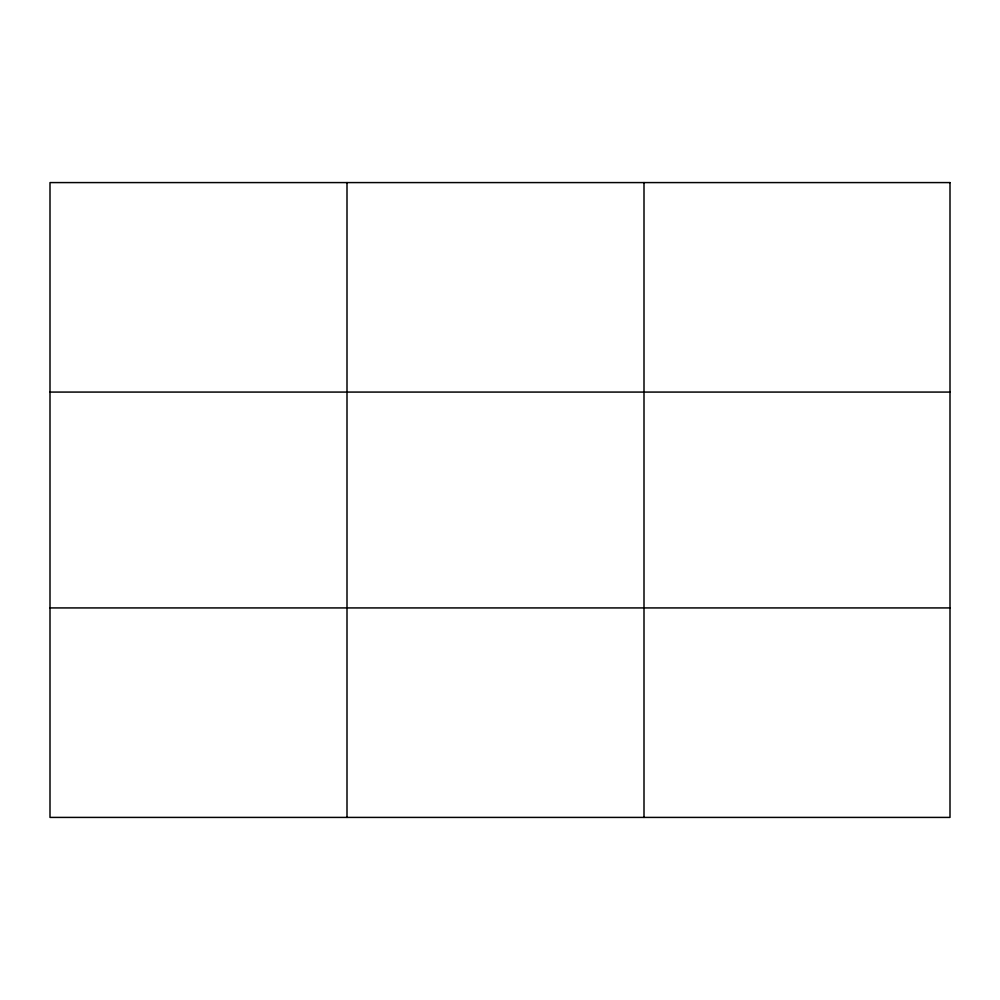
<?xml version="1.0" encoding="UTF-8"?>
<svg xmlns="http://www.w3.org/2000/svg" width="1000" height="1000" viewBox="0 0 1000 1000"><rect width="100%" height="100%" fill="white"/><g stroke="black" fill="none" stroke-linecap="round" stroke-linejoin="round"><path stroke-width="1.5" d="M347 182.587L347 817.412M644 182.587L644 817.412M50 392.075L950 392.075M50 607.925L950 607.925M950 182.587L950 817.412L50 817.412L50 182.587L950 182.587"/></g></svg>
